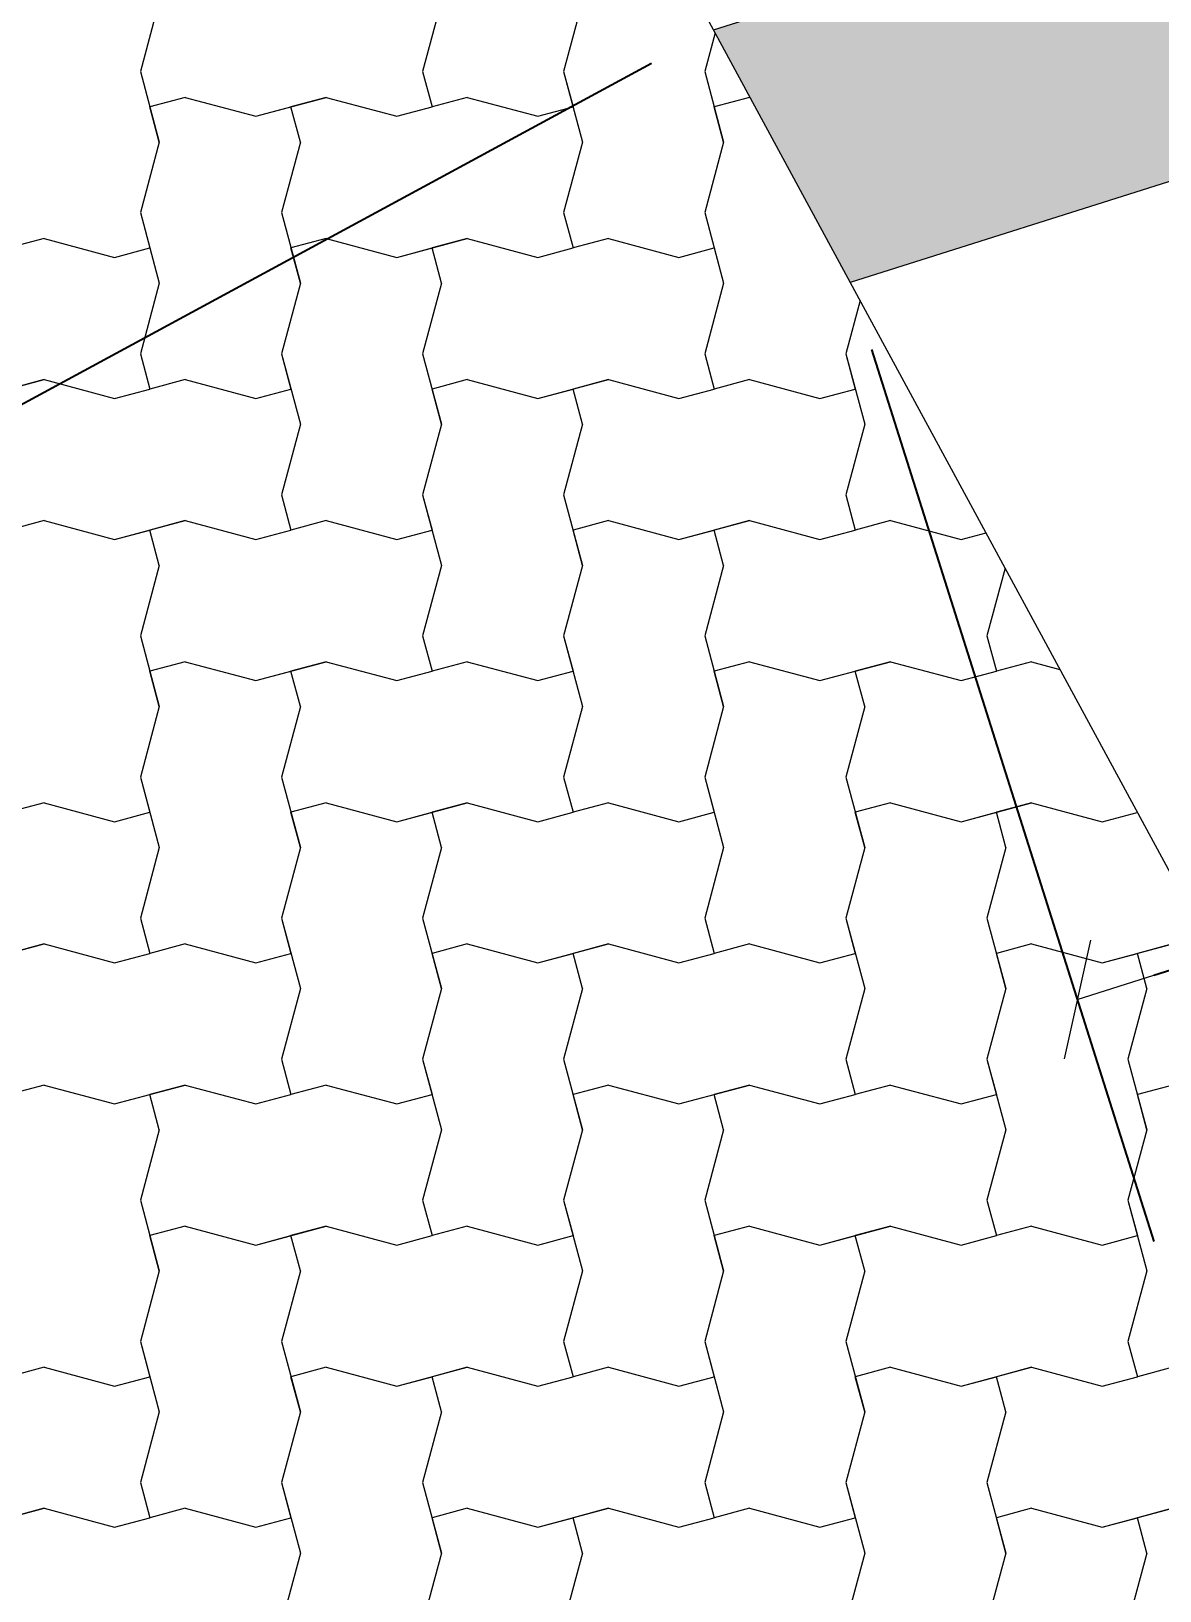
# Model space of a CAD drawing. Header units: metres. Extents: x -111189 to -108577, y -72951 to -72647.
# Drawn here: x -110195.144 to -110194.344, y -72672.619 to -72671.514 of the extents above; entities that cross this region are included whole.
import ezdxf

# ---------------------------------------------------------------- set-up
doc = ezdxf.new("R2010")
doc.units = ezdxf.units.M
doc.header["$MEASUREMENT"] = 0
doc.set_wipeout_variables(frame=1)
doc.linetypes.add('Wipeout_Contour', pattern=[1, 0, -1])
for name, color, linetype in [('00 - Cotas Implantação', 7, 'Continuous'), ('00 - Muros - Pormenores', 7, 'Continuous'), ('02 - PASSEIOS', 7, 'Continuous'), ('07 - MUROS', 7, 'Continuous')]:
    doc.layers.add(name, color=color, linetype=linetype)
doc.styles.add('ESTILO_GERADO_2', font='malgunsl.ttf')
doc.styles.add('ESTILO_GERADO_3', font='AGENCYR.TTF')
doc.dimstyles.new('ESTILO_GERADO__1', dxfattribs={"dimtxt": 0.15, "dimasz": 0.095, "dimexe": 0.18, "dimexo": 0.5, "dimgap": 0, "dimtad": 1, "dimzin": 0, "dimdsep": 46, "dimtxsty": 'ESTILO_GERADO_2', "dimblk": 'ARROWHEAD_2', "dimblk1": 'ARROWHEAD_2', "dimblk2": 'ARROWHEAD_2', "dimcen": 0.09, "dimclrd": 7, "dimclre": 7, "dimclrt": 7, "dimadec": 0, "dimazin": 0, "dimtfac": 1, "dimtdec": 4, "dimtmove": 0, "dimatfit": 3, "dimfxl": 1, "dimtolj": 1, "dimtzin": 0, "dimarcsym": 0})
doc.dimstyles.new('ESTILO_GERADO__2', dxfattribs={"dimtxt": 0.15, "dimasz": 0.057, "dimexe": 0.18, "dimexo": 0.05, "dimgap": 0, "dimtad": 1, "dimzin": 0, "dimdsep": 46, "dimtxsty": 'ESTILO_GERADO_3', "dimblk": 'ARROWHEAD_2', "dimblk1": 'ARROWHEAD_2', "dimblk2": 'ARROWHEAD_2', "dimcen": 0.09, "dimclrd": 7, "dimclre": 7, "dimclrt": 7, "dimadec": 0, "dimazin": 0, "dimtfac": 1, "dimtdec": 4, "dimtmove": 0, "dimatfit": 3, "dimfxl": 1, "dimtolj": 1, "dimtzin": 0, "dimarcsym": 0})

# ---------------------------------------------------------------- blocks, each defined once
blk = doc.blocks.new('Malha_6_1', base_point=(-111154.2753, -72928.9149))
at = {"layer": '07 - MUROS', "linetype": 'Continuous', "lineweight": 0}
blk.add_hatch(color=250, dxfattribs=at).paths.add_polyline_path([(-111154.2753, -72928.9149), (-111156.1365, -72929.5327), (-111159.09, -72930.4849), (-111164.2662, -72932.1225), (-111169.7538, -72933.8587), (-111170.2586, -72934.0184), (-111170.1617, -72934.1975), (-111169.6945, -72934.0497), (-111164.1649, -72932.3002), (-111159.0287, -72930.6752), (-111156.0735, -72929.7225), (-111154.2123, -72929.1048), (-111154.0247, -72929.0425), (-111154.0845, -72928.8516), (-111155.5736, -72924.1053), (-111156.9911, -72919.5843), (-111158.4787, -72914.7125), (-111159.2416, -72912.4995), (-111159.816, -72910.1515), (-111159.8677, -72909.9405), (-111160.0737, -72910.0093), (-111162.78, -72910.9139), (-111165.9934, -72911.9879), (-111178.3602, -72915.7838), (-111179.4098, -72916.106), (-111179.8807, -72916.2505), (-111179.7835, -72916.4299), (-111179.3505, -72916.2969), (-111178.3009, -72915.9747), (-111165.9179, -72912.1735), (-111162.7323, -72911.1088), (-111160.0103, -72910.199), (-111159.432, -72912.5631), (-111158.6677, -72914.7777), (-111157.2206, -72919.5177), (-111155.764, -72924.165)])
at = {"layer": '07 - MUROS', "color": 7, "linetype": 'Continuous', "lineweight": 13, "flags": 128}
blk.add_lwpolyline([(-111158.4787, -72914.7125), (-111156.9911, -72919.5843), (-111155.5736, -72924.1053), (-111154.0845, -72928.8516), (-111154.0247, -72929.0425), (-111154.2123, -72929.1048), (-111156.0735, -72929.7225), (-111159.0287, -72930.6752), (-111164.1649, -72932.3002), (-111169.6945, -72934.0497), (-111170.1617, -72934.1975), (-111170.2586, -72934.0184), (-111169.7538, -72933.8587), (-111164.2662, -72932.1225), (-111159.09, -72930.4849), (-111156.1365, -72929.5327), (-111154.2753, -72928.9149), (-111155.764, -72924.165), (-111157.2206, -72919.5177), (-111158.6677, -72914.7777)], dxfattribs=at)
blk = doc.blocks.new('*X25', base_point=(-110957.0649, -73026.2797))
at = {"layer": '02 - PASSEIOS', "color": 253, "linetype": 'Continuous', "lineweight": 9}
for p, q in [((-111170.6515, -72933.998), (-111170.6649, -72934.048)), ((-111170.4515, -72933.998), (-111170.4649, -72934.048)), ((-111170.3515, -72933.998), (-111170.3649, -72934.048)), ((-111170.3515, -72933.998), (-111170.3649, -72934.048)), ((-111170.2575, -72934.0205), (-111170.2649, -72934.048)), ((-111170.6649, -72934.048), (-111170.6515, -72934.098)), ((-111170.4649, -72934.048), (-111170.4582, -72934.073)), ((-111170.3649, -72934.048), (-111170.3582, -72934.073)), ((-111170.3649, -72934.048), (-111170.3515, -72934.098)), ((-111170.2649, -72934.048), (-111170.2515, -72934.098)), ((-111170.6332, -72934.0663), (-111170.6582, -72934.073)), ((-111170.6332, -72934.0663), (-111170.6582, -72934.073)), ((-111170.6515, -72934.098), (-111170.6582, -72934.073)), ((-111170.6332, -72934.0663), (-111170.5832, -72934.0797)), ((-111170.6332, -72934.0663), (-111170.5832, -72934.0797)), ((-111170.5832, -72934.0797), (-111170.5332, -72934.0663)), ((-111170.5832, -72934.0797), (-111170.5582, -72934.073)), ((-111170.5332, -72934.0663), (-111170.5582, -72934.073)), ((-111170.5515, -72934.098), (-111170.5582, -72934.073)), ((-111170.5332, -72934.0663), (-111170.4832, -72934.0797)), ((-111170.5332, -72934.0663), (-111170.4832, -72934.0797)), ((-111170.4832, -72934.0797), (-111170.4582, -72934.073)), ((-111170.4832, -72934.0797), (-111170.4582, -72934.073)), ((-111170.4332, -72934.0663), (-111170.4582, -72934.073)), ((-111170.4332, -72934.0663), (-111170.3832, -72934.0797)), ((-111170.3832, -72934.0797), (-111170.3582, -72934.073)), ((-111170.2332, -72934.0663), (-111170.2582, -72934.073)), ((-111170.2332, -72934.0663), (-111170.2582, -72934.073)), ((-111170.2515, -72934.098), (-111170.2582, -72934.073)), ((-111170.2332, -72934.0663), (-111170.2326, -72934.0665)), ((-111170.2332, -72934.0663), (-111170.2326, -72934.0665)), ((-111170.6515, -72934.098), (-111170.6649, -72934.148)), ((-111170.6515, -72934.098), (-111170.6649, -72934.148)), ((-111170.5515, -72934.098), (-111170.5649, -72934.148)), ((-111170.3515, -72934.098), (-111170.3649, -72934.148)), ((-111170.2515, -72934.098), (-111170.2649, -72934.148)), ((-111170.2515, -72934.098), (-111170.2649, -72934.148)), ((-111170.6649, -72934.148), (-111170.6582, -72934.173)), ((-111170.6649, -72934.148), (-111170.6515, -72934.198)), ((-111170.5649, -72934.148), (-111170.5515, -72934.198)), ((-111170.3649, -72934.148), (-111170.3582, -72934.173)), ((-111170.2649, -72934.148), (-111170.2582, -72934.173)), ((-111170.2649, -72934.148), (-111170.2515, -72934.198)), ((-111170.7332, -72934.1663), (-111170.7582, -72934.173)), ((-111170.7332, -72934.1663), (-111170.6832, -72934.1797)), ((-111170.6832, -72934.1797), (-111170.6582, -72934.173)), ((-111170.5332, -72934.1663), (-111170.5582, -72934.173)), ((-111170.5332, -72934.1663), (-111170.5582, -72934.173)), ((-111170.5515, -72934.198), (-111170.5582, -72934.173)), ((-111170.5332, -72934.1663), (-111170.4832, -72934.1797)), ((-111170.5332, -72934.1663), (-111170.4832, -72934.1797)), ((-111170.4832, -72934.1797), (-111170.4332, -72934.1663)), ((-111170.4832, -72934.1797), (-111170.4582, -72934.173)), ((-111170.4332, -72934.1663), (-111170.4582, -72934.173)), ((-111170.4515, -72934.198), (-111170.4582, -72934.173)), ((-111170.4332, -72934.1663), (-111170.3832, -72934.1797)), ((-111170.4332, -72934.1663), (-111170.3832, -72934.1797)), ((-111170.3832, -72934.1797), (-111170.3582, -72934.173)), ((-111170.3832, -72934.1797), (-111170.3582, -72934.173)), ((-111170.3332, -72934.1663), (-111170.3582, -72934.173)), ((-111170.3332, -72934.1663), (-111170.2832, -72934.1797)), ((-111170.2832, -72934.1797), (-111170.2582, -72934.173)), ((-111170.6515, -72934.198), (-111170.6649, -72934.248)), ((-111170.5515, -72934.198), (-111170.5649, -72934.248)), ((-111170.5515, -72934.198), (-111170.5649, -72934.248)), ((-111170.4515, -72934.198), (-111170.4649, -72934.248)), ((-111170.2515, -72934.198), (-111170.2649, -72934.248)), ((-111170.1547, -72934.2102), (-111170.1649, -72934.248)), ((-111170.1547, -72934.2102), (-111170.1649, -72934.248)), ((-111170.6649, -72934.248), (-111170.6582, -72934.273)), ((-111170.5649, -72934.248), (-111170.5582, -72934.273)), ((-111170.5649, -72934.248), (-111170.5515, -72934.298)), ((-111170.4649, -72934.248), (-111170.4515, -72934.298)), ((-111170.2649, -72934.248), (-111170.2582, -72934.273)), ((-111170.1649, -72934.248), (-111170.1582, -72934.273)), ((-111170.1649, -72934.248), (-111170.1515, -72934.298)), ((-111170.7832, -72934.2797), (-111170.7332, -72934.2663)), ((-111170.7332, -72934.2663), (-111170.7582, -72934.273)), ((-111170.7332, -72934.2663), (-111170.6832, -72934.2797)), ((-111170.7332, -72934.2663), (-111170.6832, -72934.2797)), ((-111170.6832, -72934.2797), (-111170.6582, -72934.273)), ((-111170.6832, -72934.2797), (-111170.6582, -72934.273)), ((-111170.6332, -72934.2663), (-111170.6582, -72934.273)), ((-111170.6332, -72934.2663), (-111170.5832, -72934.2797)), ((-111170.5832, -72934.2797), (-111170.5582, -72934.273)), ((-111170.4332, -72934.2663), (-111170.4582, -72934.273)), ((-111170.4332, -72934.2663), (-111170.4582, -72934.273)), ((-111170.4515, -72934.298), (-111170.4582, -72934.273)), ((-111170.4332, -72934.2663), (-111170.3832, -72934.2797)), ((-111170.4332, -72934.2663), (-111170.3832, -72934.2797)), ((-111170.3832, -72934.2797), (-111170.3332, -72934.2663)), ((-111170.3832, -72934.2797), (-111170.3582, -72934.273)), ((-111170.3332, -72934.2663), (-111170.3582, -72934.273)), ((-111170.3515, -72934.298), (-111170.3582, -72934.273)), ((-111170.3332, -72934.2663), (-111170.2832, -72934.2797)), ((-111170.3332, -72934.2663), (-111170.2832, -72934.2797)), ((-111170.2832, -72934.2797), (-111170.2582, -72934.273)), ((-111170.2832, -72934.2797), (-111170.2582, -72934.273)), ((-111170.2332, -72934.2663), (-111170.2582, -72934.273)), ((-111170.2332, -72934.2663), (-111170.1832, -72934.2797)), ((-111170.1832, -72934.2797), (-111170.1582, -72934.273)), ((-111170.5515, -72934.298), (-111170.5649, -72934.348)), ((-111170.4515, -72934.298), (-111170.4649, -72934.348)), ((-111170.4515, -72934.298), (-111170.4649, -72934.348)), ((-111170.3515, -72934.298), (-111170.3649, -72934.348)), ((-111170.1515, -72934.298), (-111170.1649, -72934.348)), ((-111170.5649, -72934.348), (-111170.5582, -72934.373)), ((-111170.4649, -72934.348), (-111170.4582, -72934.373)), ((-111170.4649, -72934.348), (-111170.4515, -72934.398)), ((-111170.3649, -72934.348), (-111170.3515, -72934.398)), ((-111170.1649, -72934.348), (-111170.1582, -72934.373)), ((-111170.7332, -72934.3663), (-111170.7582, -72934.373)), ((-111170.7332, -72934.3663), (-111170.7582, -72934.373)), ((-111170.7332, -72934.3663), (-111170.6832, -72934.3797)), ((-111170.7332, -72934.3663), (-111170.6832, -72934.3797)), ((-111170.6832, -72934.3797), (-111170.6332, -72934.3663)), ((-111170.6332, -72934.3663), (-111170.6582, -72934.373)), ((-111170.6332, -72934.3663), (-111170.5832, -72934.3797)), ((-111170.6332, -72934.3663), (-111170.5832, -72934.3797)), ((-111170.5332, -72934.3663), (-111170.5582, -72934.373)), ((-111170.5332, -72934.3663), (-111170.4832, -72934.3797)), ((-111170.3332, -72934.3663), (-111170.3582, -72934.373)), ((-111170.3332, -72934.3663), (-111170.3582, -72934.373)), ((-111170.3332, -72934.3663), (-111170.2832, -72934.3797)), ((-111170.3332, -72934.3663), (-111170.2832, -72934.3797)), ((-111170.2832, -72934.3797), (-111170.2332, -72934.3663)), ((-111170.2332, -72934.3663), (-111170.2582, -72934.373)), ((-111170.2332, -72934.3663), (-111170.1832, -72934.3797)), ((-111170.2332, -72934.3663), (-111170.1832, -72934.3797)), ((-111170.1332, -72934.3663), (-111170.1582, -72934.373)), ((-111170.1332, -72934.3663), (-111170.0832, -72934.3797)), ((-111170.6832, -72934.3797), (-111170.6582, -72934.373)), ((-111170.6515, -72934.398), (-111170.6582, -72934.373)), ((-111170.5832, -72934.3797), (-111170.5582, -72934.373)), ((-111170.5832, -72934.3797), (-111170.5582, -72934.373)), ((-111170.4832, -72934.3797), (-111170.4582, -72934.373)), ((-111170.3515, -72934.398), (-111170.3582, -72934.373)), ((-111170.2832, -72934.3797), (-111170.2582, -72934.373)), ((-111170.2515, -72934.398), (-111170.2582, -72934.373)), ((-111170.1832, -72934.3797), (-111170.1582, -72934.373)), ((-111170.1832, -72934.3797), (-111170.1582, -72934.373)), ((-111170.0832, -72934.3797), (-111170.0655, -72934.375)), ((-111170.6515, -72934.398), (-111170.6649, -72934.448)), ((-111170.4515, -72934.398), (-111170.4649, -72934.448)), ((-111170.3515, -72934.398), (-111170.3649, -72934.448)), ((-111170.3515, -72934.398), (-111170.3649, -72934.448)), ((-111170.2515, -72934.398), (-111170.2649, -72934.448)), ((-111170.052, -72934.4), (-111170.0649, -72934.448)), ((-111170.6649, -72934.448), (-111170.6515, -72934.498)), ((-111170.4649, -72934.448), (-111170.4582, -72934.473)), ((-111170.3649, -72934.448), (-111170.3582, -72934.473)), ((-111170.3649, -72934.448), (-111170.3515, -72934.498)), ((-111170.2649, -72934.448), (-111170.2515, -72934.498)), ((-111170.0649, -72934.448), (-111170.0582, -72934.473)), ((-111170.6332, -72934.4663), (-111170.6582, -72934.473)), ((-111170.6332, -72934.4663), (-111170.6582, -72934.473)), ((-111170.6332, -72934.4663), (-111170.5832, -72934.4797)), ((-111170.6332, -72934.4663), (-111170.5832, -72934.4797)), ((-111170.5832, -72934.4797), (-111170.5332, -72934.4663)), ((-111170.5332, -72934.4663), (-111170.5582, -72934.473)), ((-111170.5332, -72934.4663), (-111170.4832, -72934.4797)), ((-111170.5332, -72934.4663), (-111170.4832, -72934.4797)), ((-111170.4332, -72934.4663), (-111170.4582, -72934.473)), ((-111170.4332, -72934.4663), (-111170.3832, -72934.4797)), ((-111170.2332, -72934.4663), (-111170.2582, -72934.473)), ((-111170.2332, -72934.4663), (-111170.2582, -72934.473)), ((-111170.2332, -72934.4663), (-111170.1832, -72934.4797)), ((-111170.2332, -72934.4663), (-111170.1832, -72934.4797)), ((-111170.1832, -72934.4797), (-111170.1332, -72934.4663)), ((-111170.1332, -72934.4663), (-111170.1582, -72934.473)), ((-111170.1332, -72934.4663), (-111170.0832, -72934.4797)), ((-111170.1332, -72934.4663), (-111170.0832, -72934.4797)), ((-111170.0332, -72934.4663), (-111170.0582, -72934.473)), ((-111170.0332, -72934.4663), (-111170.0132, -72934.4717)), ((-111170.6515, -72934.498), (-111170.6582, -72934.473)), ((-111170.5832, -72934.4797), (-111170.5582, -72934.473)), ((-111170.5515, -72934.498), (-111170.5582, -72934.473)), ((-111170.4832, -72934.4797), (-111170.4582, -72934.473)), ((-111170.4832, -72934.4797), (-111170.4582, -72934.473)), ((-111170.3832, -72934.4797), (-111170.3582, -72934.473)), ((-111170.2515, -72934.498), (-111170.2582, -72934.473)), ((-111170.1832, -72934.4797), (-111170.1582, -72934.473)), ((-111170.1515, -72934.498), (-111170.1582, -72934.473)), ((-111170.0832, -72934.4797), (-111170.0582, -72934.473)), ((-111170.0832, -72934.4797), (-111170.0582, -72934.473)), ((-111170.6515, -72934.498), (-111170.6649, -72934.548)), ((-111170.6515, -72934.498), (-111170.6649, -72934.548)), ((-111170.5515, -72934.498), (-111170.5649, -72934.548)), ((-111170.3515, -72934.498), (-111170.3649, -72934.548)), ((-111170.2515, -72934.498), (-111170.2649, -72934.548)), ((-111170.2515, -72934.498), (-111170.2649, -72934.548)), ((-111170.1515, -72934.498), (-111170.1649, -72934.548)), ((-111170.6649, -72934.548), (-111170.6582, -72934.573)), ((-111170.6649, -72934.548), (-111170.6515, -72934.598)), ((-111170.5649, -72934.548), (-111170.5515, -72934.598)), ((-111170.3649, -72934.548), (-111170.3582, -72934.573)), ((-111170.2649, -72934.548), (-111170.2582, -72934.573)), ((-111170.2649, -72934.548), (-111170.2515, -72934.598)), ((-111170.1649, -72934.548), (-111170.1515, -72934.598)), ((-111170.7332, -72934.5663), (-111170.7582, -72934.573)), ((-111170.7332, -72934.5663), (-111170.6832, -72934.5797)), ((-111170.5332, -72934.5663), (-111170.5582, -72934.573)), ((-111170.5332, -72934.5663), (-111170.5582, -72934.573)), ((-111170.5332, -72934.5663), (-111170.4832, -72934.5797)), ((-111170.5332, -72934.5663), (-111170.4832, -72934.5797)), ((-111170.4832, -72934.5797), (-111170.4332, -72934.5663)), ((-111170.4332, -72934.5663), (-111170.4582, -72934.573)), ((-111170.4332, -72934.5663), (-111170.3832, -72934.5797)), ((-111170.4332, -72934.5663), (-111170.3832, -72934.5797)), ((-111170.3332, -72934.5663), (-111170.3582, -72934.573)), ((-111170.3332, -72934.5663), (-111170.2832, -72934.5797)), ((-111170.1332, -72934.5663), (-111170.1582, -72934.573)), ((-111170.1332, -72934.5663), (-111170.1582, -72934.573)), ((-111170.1332, -72934.5663), (-111170.0832, -72934.5797)), ((-111170.1332, -72934.5663), (-111170.0832, -72934.5797)), ((-111170.0832, -72934.5797), (-111170.0332, -72934.5663)), ((-111170.0332, -72934.5663), (-111170.0582, -72934.573)), ((-111170.0332, -72934.5663), (-111169.9832, -72934.5797)), ((-111170.0332, -72934.5663), (-111169.9832, -72934.5797)), ((-111170.6832, -72934.5797), (-111170.6582, -72934.573)), ((-111170.5515, -72934.598), (-111170.5582, -72934.573)), ((-111170.4832, -72934.5797), (-111170.4582, -72934.573)), ((-111170.4515, -72934.598), (-111170.4582, -72934.573)), ((-111170.3832, -72934.5797), (-111170.3582, -72934.573)), ((-111170.3832, -72934.5797), (-111170.3582, -72934.573)), ((-111170.2832, -72934.5797), (-111170.2582, -72934.573)), ((-111170.1515, -72934.598), (-111170.1582, -72934.573)), ((-111170.0832, -72934.5797), (-111170.0582, -72934.573)), ((-111170.0515, -72934.598), (-111170.0582, -72934.573)), ((-111169.9832, -72934.5797), (-111169.9583, -72934.5731)), ((-111169.9832, -72934.5797), (-111169.9583, -72934.5731)), ((-111170.6515, -72934.598), (-111170.6649, -72934.648)), ((-111170.5515, -72934.598), (-111170.5649, -72934.648)), ((-111170.5515, -72934.598), (-111170.5649, -72934.648)), ((-111170.4515, -72934.598), (-111170.4649, -72934.648)), ((-111170.2515, -72934.598), (-111170.2649, -72934.648)), ((-111170.1515, -72934.598), (-111170.1649, -72934.648)), ((-111170.1515, -72934.598), (-111170.1649, -72934.648)), ((-111170.0515, -72934.598), (-111170.0649, -72934.648)), ((-111170.6649, -72934.648), (-111170.6582, -72934.673)), ((-111170.5649, -72934.648), (-111170.5582, -72934.673)), ((-111170.5649, -72934.648), (-111170.5515, -72934.698)), ((-111170.4649, -72934.648), (-111170.4515, -72934.698)), ((-111170.2649, -72934.648), (-111170.2582, -72934.673)), ((-111170.1649, -72934.648), (-111170.1582, -72934.673)), ((-111170.1649, -72934.648), (-111170.1515, -72934.698)), ((-111170.0649, -72934.648), (-111170.0515, -72934.698)), ((-111170.7832, -72934.6797), (-111170.7332, -72934.6663)), ((-111170.7332, -72934.6663), (-111170.7582, -72934.673)), ((-111170.7332, -72934.6663), (-111170.6832, -72934.6797)), ((-111170.7332, -72934.6663), (-111170.6832, -72934.6797)), ((-111170.6332, -72934.6663), (-111170.6582, -72934.673)), ((-111170.6332, -72934.6663), (-111170.5832, -72934.6797)), ((-111170.4332, -72934.6663), (-111170.4582, -72934.673)), ((-111170.4332, -72934.6663), (-111170.4582, -72934.673)), ((-111170.4332, -72934.6663), (-111170.3832, -72934.6797)), ((-111170.4332, -72934.6663), (-111170.3832, -72934.6797)), ((-111170.3832, -72934.6797), (-111170.3332, -72934.6663)), ((-111170.3332, -72934.6663), (-111170.3582, -72934.673)), ((-111170.3332, -72934.6663), (-111170.2832, -72934.6797)), ((-111170.3332, -72934.6663), (-111170.2832, -72934.6797)), ((-111170.2332, -72934.6663), (-111170.2582, -72934.673)), ((-111170.2332, -72934.6663), (-111170.1832, -72934.6797)), ((-111170.0332, -72934.6663), (-111170.0582, -72934.673)), ((-111170.0332, -72934.6663), (-111170.0582, -72934.673)), ((-111170.0332, -72934.6663), (-111169.9832, -72934.6797)), ((-111170.0332, -72934.6663), (-111169.9832, -72934.6797)), ((-111169.9832, -72934.6797), (-111169.9332, -72934.6663)), ((-111169.9332, -72934.6663), (-111169.9582, -72934.673)), ((-111170.6832, -72934.6797), (-111170.6582, -72934.673)), ((-111170.6832, -72934.6797), (-111170.6582, -72934.673)), ((-111170.5832, -72934.6797), (-111170.5582, -72934.673)), ((-111170.4515, -72934.698), (-111170.4582, -72934.673)), ((-111170.3832, -72934.6797), (-111170.3582, -72934.673)), ((-111170.3515, -72934.698), (-111170.3582, -72934.673)), ((-111170.2832, -72934.6797), (-111170.2582, -72934.673)), ((-111170.2832, -72934.6797), (-111170.2582, -72934.673)), ((-111170.1832, -72934.6797), (-111170.1582, -72934.673)), ((-111170.0515, -72934.698), (-111170.0582, -72934.673)), ((-111169.9832, -72934.6797), (-111169.9582, -72934.673)), ((-111169.9515, -72934.698), (-111169.9582, -72934.673)), ((-111170.5515, -72934.698), (-111170.5649, -72934.748)), ((-111170.4515, -72934.698), (-111170.4649, -72934.748)), ((-111170.4515, -72934.698), (-111170.4649, -72934.748)), ((-111170.3515, -72934.698), (-111170.3649, -72934.748)), ((-111170.1515, -72934.698), (-111170.1649, -72934.748)), ((-111170.0515, -72934.698), (-111170.0649, -72934.748)), ((-111170.0515, -72934.698), (-111170.0649, -72934.748)), ((-111169.9515, -72934.698), (-111169.9649, -72934.748)), ((-111170.5649, -72934.748), (-111170.5582, -72934.773)), ((-111170.4649, -72934.748), (-111170.4582, -72934.773)), ((-111170.4649, -72934.748), (-111170.4515, -72934.798)), ((-111170.3649, -72934.748), (-111170.3515, -72934.798)), ((-111170.1649, -72934.748), (-111170.1582, -72934.773)), ((-111170.0649, -72934.748), (-111170.0582, -72934.773)), ((-111170.0649, -72934.748), (-111170.0515, -72934.798)), ((-111169.9649, -72934.748), (-111169.9515, -72934.798)), ((-111170.7332, -72934.7663), (-111170.7582, -72934.773)), ((-111170.7332, -72934.7663), (-111170.7582, -72934.773)), ((-111170.7332, -72934.7663), (-111170.6832, -72934.7797)), ((-111170.7332, -72934.7663), (-111170.6832, -72934.7797)), ((-111170.6832, -72934.7797), (-111170.6332, -72934.7663)), ((-111170.6332, -72934.7663), (-111170.6582, -72934.773)), ((-111170.6332, -72934.7663), (-111170.5832, -72934.7797)), ((-111170.6332, -72934.7663), (-111170.5832, -72934.7797)), ((-111170.5332, -72934.7663), (-111170.5582, -72934.773)), ((-111170.5332, -72934.7663), (-111170.4832, -72934.7797)), ((-111170.3332, -72934.7663), (-111170.3582, -72934.773)), ((-111170.3332, -72934.7663), (-111170.3582, -72934.773)), ((-111170.3332, -72934.7663), (-111170.2832, -72934.7797)), ((-111170.3332, -72934.7663), (-111170.2832, -72934.7797)), ((-111170.2832, -72934.7797), (-111170.2332, -72934.7663)), ((-111170.2332, -72934.7663), (-111170.2582, -72934.773)), ((-111170.2332, -72934.7663), (-111170.1832, -72934.7797)), ((-111170.2332, -72934.7663), (-111170.1832, -72934.7797)), ((-111170.1332, -72934.7663), (-111170.1582, -72934.773)), ((-111170.1332, -72934.7663), (-111170.0832, -72934.7797)), ((-111169.9332, -72934.7663), (-111169.9582, -72934.773)), ((-111169.9332, -72934.7663), (-111169.9582, -72934.773)), ((-111170.6832, -72934.7797), (-111170.6582, -72934.773)), ((-111170.6515, -72934.798), (-111170.6582, -72934.773)), ((-111170.5832, -72934.7797), (-111170.5582, -72934.773)), ((-111170.5832, -72934.7797), (-111170.5582, -72934.773)), ((-111170.4832, -72934.7797), (-111170.4582, -72934.773)), ((-111170.3515, -72934.798), (-111170.3582, -72934.773)), ((-111170.2832, -72934.7797), (-111170.2582, -72934.773)), ((-111170.2515, -72934.798), (-111170.2582, -72934.773)), ((-111170.1832, -72934.7797), (-111170.1582, -72934.773)), ((-111170.1832, -72934.7797), (-111170.1582, -72934.773)), ((-111170.0832, -72934.7797), (-111170.0582, -72934.773)), ((-111169.9515, -72934.798), (-111169.9582, -72934.773)), ((-111170.6515, -72934.798), (-111170.6649, -72934.848)), ((-111170.4515, -72934.798), (-111170.4649, -72934.848)), ((-111170.3515, -72934.798), (-111170.3649, -72934.848)), ((-111170.3515, -72934.798), (-111170.3649, -72934.848)), ((-111170.2515, -72934.798), (-111170.2649, -72934.848)), ((-111170.0515, -72934.798), (-111170.0649, -72934.848)), ((-111169.9515, -72934.798), (-111169.9649, -72934.848)), ((-111169.9515, -72934.798), (-111169.9649, -72934.848)), ((-111170.6649, -72934.848), (-111170.6515, -72934.898)), ((-111170.4649, -72934.848), (-111170.4582, -72934.873)), ((-111170.3649, -72934.848), (-111170.3582, -72934.873)), ((-111170.3649, -72934.848), (-111170.3515, -72934.898)), ((-111170.2649, -72934.848), (-111170.2515, -72934.898)), ((-111170.0649, -72934.848), (-111170.0582, -72934.873)), ((-111169.9649, -72934.848), (-111169.9582, -72934.873)), ((-111169.9649, -72934.848), (-111169.9515, -72934.898)), ((-111170.6332, -72934.8663), (-111170.6582, -72934.873)), ((-111170.6332, -72934.8663), (-111170.6582, -72934.873)), ((-111170.6332, -72934.8663), (-111170.5832, -72934.8797)), ((-111170.6332, -72934.8663), (-111170.5832, -72934.8797)), ((-111170.5832, -72934.8797), (-111170.5332, -72934.8663)), ((-111170.5332, -72934.8663), (-111170.5582, -72934.873)), ((-111170.5332, -72934.8663), (-111170.4832, -72934.8797)), ((-111170.5332, -72934.8663), (-111170.4832, -72934.8797)), ((-111170.4332, -72934.8663), (-111170.4582, -72934.873)), ((-111170.4332, -72934.8663), (-111170.3832, -72934.8797)), ((-111170.2332, -72934.8663), (-111170.2582, -72934.873)), ((-111170.2332, -72934.8663), (-111170.2582, -72934.873)), ((-111170.2332, -72934.8663), (-111170.1832, -72934.8797)), ((-111170.2332, -72934.8663), (-111170.1832, -72934.8797)), ((-111170.1832, -72934.8797), (-111170.1332, -72934.8663)), ((-111170.1332, -72934.8663), (-111170.1582, -72934.873)), ((-111170.1332, -72934.8663), (-111170.0832, -72934.8797)), ((-111170.1332, -72934.8663), (-111170.0832, -72934.8797)), ((-111170.0332, -72934.8663), (-111170.0582, -72934.873)), ((-111170.0332, -72934.8663), (-111169.9832, -72934.8797)), ((-111170.6515, -72934.898), (-111170.6582, -72934.873)), ((-111170.5832, -72934.8797), (-111170.5582, -72934.873)), ((-111170.5515, -72934.898), (-111170.5582, -72934.873)), ((-111170.4832, -72934.8797), (-111170.4582, -72934.873)), ((-111170.4832, -72934.8797), (-111170.4582, -72934.873)), ((-111170.3832, -72934.8797), (-111170.3582, -72934.873)), ((-111170.2515, -72934.898), (-111170.2582, -72934.873)), ((-111170.1832, -72934.8797), (-111170.1582, -72934.873)), ((-111170.1515, -72934.898), (-111170.1582, -72934.873)), ((-111170.0832, -72934.8797), (-111170.0582, -72934.873)), ((-111170.0832, -72934.8797), (-111170.0582, -72934.873)), ((-111169.9832, -72934.8797), (-111169.9582, -72934.873)), ((-111170.6515, -72934.898), (-111170.6649, -72934.948)), ((-111170.6515, -72934.898), (-111170.6649, -72934.948)), ((-111170.5515, -72934.898), (-111170.5649, -72934.948)), ((-111170.3515, -72934.898), (-111170.3649, -72934.948)), ((-111170.2515, -72934.898), (-111170.2649, -72934.948)), ((-111170.2515, -72934.898), (-111170.2649, -72934.948)), ((-111170.1515, -72934.898), (-111170.1649, -72934.948)), ((-111169.9515, -72934.898), (-111169.9649, -72934.948)), ((-111170.6649, -72934.948), (-111170.6582, -72934.973)), ((-111170.6649, -72934.948), (-111170.6515, -72934.998)), ((-111170.5649, -72934.948), (-111170.5515, -72934.998)), ((-111170.3649, -72934.948), (-111170.3582, -72934.973)), ((-111170.2649, -72934.948), (-111170.2582, -72934.973)), ((-111170.2649, -72934.948), (-111170.2515, -72934.998)), ((-111170.1649, -72934.948), (-111170.1515, -72934.998)), ((-111169.9649, -72934.948), (-111169.9582, -72934.973)), ((-111170.7332, -72934.9663), (-111170.7582, -72934.973)), ((-111170.7332, -72934.9663), (-111170.6832, -72934.9797)), ((-111170.5332, -72934.9663), (-111170.5582, -72934.973)), ((-111170.5332, -72934.9663), (-111170.5582, -72934.973)), ((-111170.5332, -72934.9663), (-111170.4832, -72934.9797)), ((-111170.5332, -72934.9663), (-111170.4832, -72934.9797)), ((-111170.4832, -72934.9797), (-111170.4332, -72934.9663)), ((-111170.4332, -72934.9663), (-111170.4582, -72934.973)), ((-111170.4332, -72934.9663), (-111170.3832, -72934.9797)), ((-111170.4332, -72934.9663), (-111170.3832, -72934.9797)), ((-111170.3332, -72934.9663), (-111170.3582, -72934.973)), ((-111170.3332, -72934.9663), (-111170.2832, -72934.9797)), ((-111170.1332, -72934.9663), (-111170.1582, -72934.973)), ((-111170.1332, -72934.9663), (-111170.1582, -72934.973)), ((-111170.1332, -72934.9663), (-111170.0832, -72934.9797)), ((-111170.1332, -72934.9663), (-111170.0832, -72934.9797)), ((-111170.0832, -72934.9797), (-111170.0332, -72934.9663)), ((-111170.0332, -72934.9663), (-111170.0582, -72934.973)), ((-111170.0332, -72934.9663), (-111169.9832, -72934.9797)), ((-111170.0332, -72934.9663), (-111169.9832, -72934.9797)), ((-111169.9332, -72934.9663), (-111169.9582, -72934.973)), ((-111170.6832, -72934.9797), (-111170.6582, -72934.973)), ((-111170.5515, -72934.998), (-111170.5582, -72934.973)), ((-111170.4832, -72934.9797), (-111170.4582, -72934.973)), ((-111170.4515, -72934.998), (-111170.4582, -72934.973)), ((-111170.3832, -72934.9797), (-111170.3582, -72934.973)), ((-111170.3832, -72934.9797), (-111170.3582, -72934.973)), ((-111170.2832, -72934.9797), (-111170.2582, -72934.973)), ((-111170.1515, -72934.998), (-111170.1582, -72934.973)), ((-111170.0832, -72934.9797), (-111170.0582, -72934.973)), ((-111170.0515, -72934.998), (-111170.0582, -72934.973)), ((-111169.9832, -72934.9797), (-111169.9582, -72934.973)), ((-111169.9832, -72934.9797), (-111169.9582, -72934.973)), ((-111170.6515, -72934.998), (-111170.6649, -72935.048)), ((-111170.5515, -72934.998), (-111170.5649, -72935.048)), ((-111170.5515, -72934.998), (-111170.5649, -72935.048)), ((-111170.4515, -72934.998), (-111170.4649, -72935.048)), ((-111170.2515, -72934.998), (-111170.2649, -72935.048)), ((-111170.1515, -72934.998), (-111170.1649, -72935.048)), ((-111170.1515, -72934.998), (-111170.1649, -72935.048)), ((-111170.0515, -72934.998), (-111170.0649, -72935.048)), ((-111170.6649, -72935.048), (-111170.6582, -72935.073)), ((-111170.5649, -72935.048), (-111170.5582, -72935.073)), ((-111170.5649, -72935.048), (-111170.5515, -72935.098)), ((-111170.4649, -72935.048), (-111170.4515, -72935.098)), ((-111170.2649, -72935.048), (-111170.2582, -72935.073)), ((-111170.1649, -72935.048), (-111170.1582, -72935.073)), ((-111170.1649, -72935.048), (-111170.1515, -72935.098)), ((-111170.0649, -72935.048), (-111170.0515, -72935.098)), ((-111170.7832, -72935.0797), (-111170.7332, -72935.0663)), ((-111170.7332, -72935.0663), (-111170.7582, -72935.073)), ((-111170.7332, -72935.0663), (-111170.6832, -72935.0797)), ((-111170.7332, -72935.0663), (-111170.6832, -72935.0797)), ((-111170.6332, -72935.0663), (-111170.6582, -72935.073)), ((-111170.6332, -72935.0663), (-111170.5832, -72935.0797)), ((-111170.4332, -72935.0663), (-111170.4582, -72935.073)), ((-111170.4332, -72935.0663), (-111170.4582, -72935.073)), ((-111170.4332, -72935.0663), (-111170.3832, -72935.0797)), ((-111170.4332, -72935.0663), (-111170.3832, -72935.0797)), ((-111170.3832, -72935.0797), (-111170.3332, -72935.0663)), ((-111170.3332, -72935.0663), (-111170.3582, -72935.073)), ((-111170.3332, -72935.0663), (-111170.2832, -72935.0797)), ((-111170.3332, -72935.0663), (-111170.2832, -72935.0797)), ((-111170.2332, -72935.0663), (-111170.2582, -72935.073)), ((-111170.2332, -72935.0663), (-111170.1832, -72935.0797)), ((-111170.0332, -72935.0663), (-111170.0582, -72935.073)), ((-111170.0332, -72935.0663), (-111170.0582, -72935.073)), ((-111170.0332, -72935.0663), (-111169.9832, -72935.0797)), ((-111170.0332, -72935.0663), (-111169.9832, -72935.0797)), ((-111169.9832, -72935.0797), (-111169.9332, -72935.0663)), ((-111169.9332, -72935.0663), (-111169.9582, -72935.073)), ((-111170.6832, -72935.0797), (-111170.6582, -72935.073)), ((-111170.6832, -72935.0797), (-111170.6582, -72935.073)), ((-111170.5832, -72935.0797), (-111170.5582, -72935.073)), ((-111170.4515, -72935.098), (-111170.4582, -72935.073)), ((-111170.3832, -72935.0797), (-111170.3582, -72935.073)), ((-111170.3515, -72935.098), (-111170.3582, -72935.073)), ((-111170.2832, -72935.0797), (-111170.2582, -72935.073)), ((-111170.2832, -72935.0797), (-111170.2582, -72935.073)), ((-111170.1832, -72935.0797), (-111170.1582, -72935.073)), ((-111170.0515, -72935.098), (-111170.0582, -72935.073)), ((-111169.9832, -72935.0797), (-111169.9582, -72935.073)), ((-111169.9515, -72935.098), (-111169.9582, -72935.073)), ((-111170.5515, -72935.098), (-111170.5649, -72935.148)), ((-111170.4515, -72935.098), (-111170.4649, -72935.148)), ((-111170.4515, -72935.098), (-111170.4649, -72935.148)), ((-111170.3515, -72935.098), (-111170.3649, -72935.148)), ((-111170.1515, -72935.098), (-111170.1649, -72935.148)), ((-111170.0515, -72935.098), (-111170.0649, -72935.148)), ((-111170.0515, -72935.098), (-111170.0649, -72935.148)), ((-111169.9515, -72935.098), (-111169.9649, -72935.148))]:
    blk.add_line(p, q, dxfattribs=at)
blk = doc.blocks.new('Malha_8_1', base_point=(-111182.45, -72914.5203))
at = {"color": 254, "linetype": 'Wipeout_Contour', "lineweight": 0, "ltscale": 1861428.278801215}
blk.add_wipeout([(-111182.45, -72914.5203), (-111181.1398, -72916.9324), (-111179.283, -72920.3506), (-111178.6992, -72921.4255), (-111173.1932, -72931.5618), (-111171.3979, -72934.867), (-111163.9365, -72948.6033), (-111162.5896, -72948.18), (-111170.1617, -72934.1975), (-111171.9536, -72930.8885), (-111177.4458, -72920.7467), (-111178.0283, -72919.6711), (-111179.8807, -72916.2505), (-111181.0503, -72914.0907)], dxfattribs=at).dxf.layer = '02 - PASSEIOS'
at = {"layer": '02 - PASSEIOS', "color": 7, "linetype": 'Continuous', "lineweight": 13, "flags": 128}
blk.add_lwpolyline([(-111182.45, -72914.5203), (-111181.0503, -72914.0907), (-111179.8807, -72916.2505), (-111178.0283, -72919.6711), (-111177.4458, -72920.7467), (-111171.9536, -72930.8885), (-111170.1617, -72934.1975), (-111162.5896, -72948.18), (-111163.9365, -72948.6033), (-111171.3979, -72934.867), (-111173.1932, -72931.5618), (-111178.6992, -72921.4255), (-111179.283, -72920.3506), (-111181.1398, -72916.9324)], close=True, dxfattribs=at)
at = {"layer": '02 - PASSEIOS', "color": 7, "lineweight": 13}
blk.add_blockref('*X25', (-110957.0649, -73026.2797), dxfattribs=at)
blk = doc.blocks.new('ARROWHEAD_2')
at = {"color": 0, "linetype": 'Continuous', "lineweight": 0}
for p, q in [((-0.378, -0.655), (0.378, 0.655)), ((0, 0), (-1, 0))]:
    blk.add_line(p, q, dxfattribs=at)
blk = doc.blocks.new('*D3280')
at = {"layer": '00 - Muros - Pormenores', "color": 7, "linetype": 'Continuous', "lineweight": -2, "transparency": 16777216}
for p, q in [((-110201.8822, -72658.2813), (-110202.5597, -72658.6482)), ((-110202.3743, -72658.6126), (-110198.8363, -72665.1458)), ((-110195.2504, -72671.7674), (-110198.6952, -72665.4063)), ((-110194.704, -72671.5364), (-110195.3815, -72671.9033))]:
    blk.add_line(p, q, dxfattribs=at)
at = {"layer": 'Defpoints', "color": 0, "linetype": 'Continuous', "transparency": 16777216}
for p in [(-110201.8383, -72658.2575), (-110194.66, -72671.5125), (-110195.2233, -72671.8176)]:
    blk.add_point(p, dxfattribs=at)
at = {"layer": '00 - Muros - Pormenores', "color": 7, "linetype": 'Continuous', "lineweight": -2, "transparency": 16777216, "xscale": 0.05700000000000001, "yscale": 0.05700000000000001, "zscale": 0.05700000000000001}
for p, rotation in [((-110202.4014, -72658.5625), 118.4372769105561), ((-110195.2233, -72671.8176), 298.4372769105561)]:
    blk.add_blockref('ARROWHEAD_2', p, dxfattribs=dict(at, rotation=rotation))
at = {"layer": '00 - Muros - Pormenores', "color": 7, "linetype": 'Continuous', "lineweight": 5, "transparency": 16777216, "insert": (-110198.7658, -72665.276), "char_height": 0.15, "attachment_point": 5, "rotation": 298.4373, "style": 'ESTILO_GERADO_3'}
blk.add_mtext('\\A1;15.07', dxfattribs=at)
blk = doc.blocks.new('*D3281')
at = {"layer": '00 - Muros - Pormenores', "color": 7, "linetype": 'Continuous', "lineweight": -2, "transparency": 16777216}
for p, q in [((-110180.4598, -72667.2644), (-110180.2547, -72667.9127)), ((-110180.3633, -72667.7583), (-110187.3169, -72669.9582)), ((-110194.3479, -72672.1827), (-110187.5866, -72670.0436)), ((-110194.548, -72671.7393), (-110194.348, -72672.3715))]:
    blk.add_line(p, q, dxfattribs=at)
at = {"layer": 'Defpoints', "color": 0, "linetype": 'Continuous', "transparency": 16777216}
for p in [(-110180.4749, -72667.2167), (-110194.5631, -72671.6916), (-110194.4022, -72672.1999)]:
    blk.add_point(p, dxfattribs=at)
at = {"layer": '00 - Muros - Pormenores', "color": 7, "linetype": 'Continuous', "lineweight": -2, "transparency": 16777216, "xscale": 0.05700000000000001, "yscale": 0.05700000000000001, "zscale": 0.05700000000000001}
for p, rotation in [((-110180.309, -72667.7411), 17.55633728557929), ((-110194.4022, -72672.1999), 197.5563372855793)]:
    blk.add_blockref('ARROWHEAD_2', p, dxfattribs=dict(at, rotation=rotation))
at = {"layer": '00 - Muros - Pormenores', "color": 7, "linetype": 'Continuous', "lineweight": 5, "transparency": 16777216, "insert": (-110187.4518, -72670.0009), "char_height": 0.15, "attachment_point": 5, "rotation": 197.5563, "style": 'ESTILO_GERADO_3'}
blk.add_mtext('\\A1;14.78', dxfattribs=at)
blk = doc.blocks.new('*D3291')
at = {"layer": '00 - Cotas Implantação', "color": 7, "linetype": 'Continuous', "lineweight": -2, "transparency": 16777216}
for p, q in [((-110194.6111, -72666.4111), (-110195.0786, -72666.5564)), ((-110194.8785, -72666.5937), (-110194.2095, -72668.7458)), ((-110193.4338, -72671.2411), (-110194.1031, -72669.0881)), ((-110194.0856, -72671.5432), (-110193.2337, -72671.2784))]:
    blk.add_line(p, q, dxfattribs=at)
at = {"layer": 'Defpoints', "color": 0, "linetype": 'Continuous', "transparency": 16777216}
for p in [(-110194.1337, -72666.2627), (-110194.9067, -72666.503), (-110194.5631, -72671.6916)]:
    blk.add_point(p, dxfattribs=at)
at = {"layer": '00 - Cotas Implantação', "color": 7, "linetype": 'Continuous', "lineweight": -2, "transparency": 16777216, "xscale": 0.095, "yscale": 0.095, "zscale": 0.095}
for p, rotation in [((-110194.9067, -72666.503), 107.2685052646619), ((-110193.4056, -72671.3318), 287.2685052646619)]:
    blk.add_blockref('ARROWHEAD_2', p, dxfattribs=dict(at, rotation=rotation))
at = {"layer": '00 - Cotas Implantação', "color": 7, "linetype": 'Continuous', "lineweight": 5, "transparency": 16777216, "insert": (-110194.1563, -72668.9169), "char_height": 0.15, "attachment_point": 5, "rotation": 287.2685, "style": 'ESTILO_GERADO_2'}
blk.add_mtext('\\A1;5.06', dxfattribs=at)

msp = doc.modelspace()

# ---------------------------------------------------------------- block references
at = {"layer": '07 - MUROS', "color": 7, "lineweight": 13}
msp.add_blockref('Malha_6_1', (-110178.6767, -72666.4091), dxfattribs=at)

# ---------------------------------------------------------------- next in the draw order: block references
at = {"layer": '02 - PASSEIOS', "color": 7, "lineweight": 13}
msp.add_blockref('Malha_8_1', (-110206.8514, -72652.0145), dxfattribs=at)

# ---------------------------------------------------------------- next in the draw order: dimensions: what is measured, and where the dimension line sits
at = {"layer": '00 - Cotas Implantação', "color": 7, "linetype": 'Continuous', "lineweight": 5}
dim = msp.add_linear_dim(base=(-110194.9067, -72666.503), p1=(-110194.5631, -72671.6916), p2=(-110194.1337, -72666.2627), angle=107.2685, dimstyle='ESTILO_GERADO__1', dxfattribs=at)
dim.commit()
dim.dimension.update_dxf_attribs({"geometry": '*D3291', "text_midpoint": (-110194.1563, -72668.9169), "dimtype": 160, "text_rotation": 287.2685})
at = {"layer": '00 - Muros - Pormenores', "color": 7, "linetype": 'Continuous', "lineweight": 5}
for base, p1, p2, angle, picture, middle, turn in [((-110195.2233, -72671.8176), (-110201.8383, -72658.2575), (-110194.66, -72671.5125), 298.4373, '*D3280', (-110198.7658, -72665.276), 298.4373), ((-110194.4022, -72672.1999), (-110180.4749, -72667.2167), (-110194.5631, -72671.6916), 197.5563, '*D3281', (-110187.4518, -72670.0009), 197.5563)]:
    dim = msp.add_linear_dim(base=base, p1=p1, p2=p2, angle=angle, dimstyle='ESTILO_GERADO__2', dxfattribs=at)
    dim.commit()
    dim.dimension.update_dxf_attribs({"geometry": picture, "text_midpoint": middle, "dimtype": 160, "text_rotation": turn})

doc.saveas('drawing.dxf')
